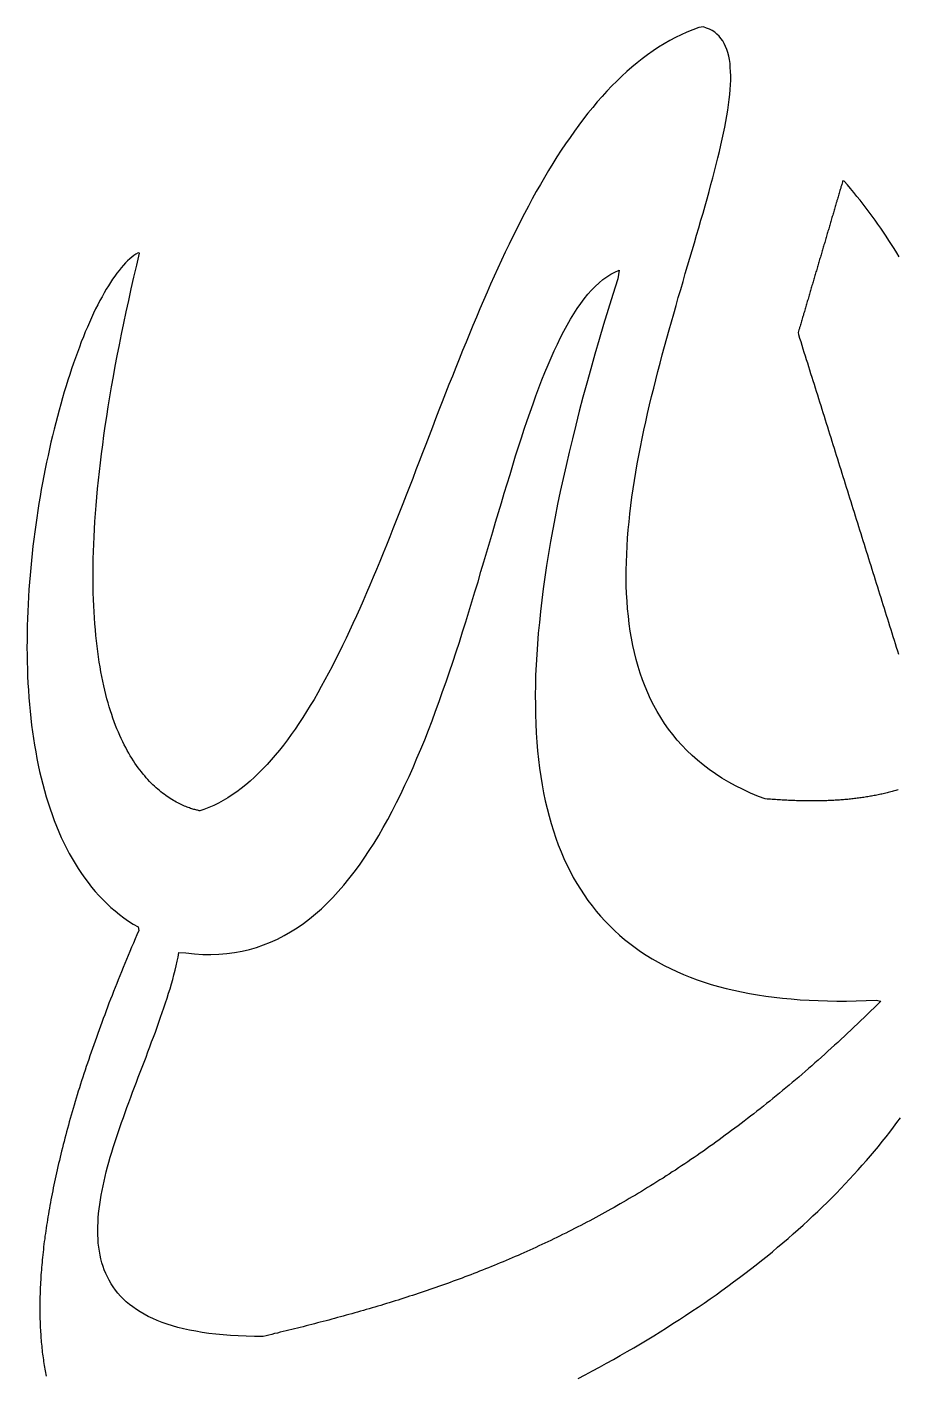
# Model space of a CAD drawing. Extents: x -375 to 182, y -177 to 177.
# Drawn here: x -182.2 to -97.2, y -39.8 to 91.7 of the extents above; entities that cross this region are included whole.
import ezdxf

# ---------------------------------------------------------------- set-up
doc = ezdxf.new("R2010")
doc.units = 0

msp = doc.modelspace()

# ---------------------------------------------------------------- linework, layer by layer
for points in [[(-97.22, 17.38), (-97.34, 17.34), (-97.46, 17.31), (-97.58, 17.27), (-97.7, 17.24), (-97.82, 17.21), (-97.95, 17.17), (-98.07, 17.14), (-98.19, 17.11), (-98.31, 17.08), (-98.44, 17.05), (-98.56, 17.02), (-98.68, 16.99), (-98.81, 16.96), (-98.93, 16.94), (-99.06, 16.91), (-99.18, 16.88), (-99.3, 16.86), (-99.43, 16.83), (-99.56, 16.81), (-99.68, 16.78), (-99.81, 16.76), (-99.93, 16.74), (-100.06, 16.71), (-100.19, 16.69), (-100.31, 16.67), (-100.44, 16.65), (-100.57, 16.63), (-100.7, 16.61), (-100.83, 16.59), (-100.96, 16.58), (-101.09, 16.56), (-101.22, 16.54), (-101.35, 16.53), (-101.48, 16.51), (-101.61, 16.5), (-101.74, 16.48), (-101.87, 16.47), (-102.01, 16.45), (-102.14, 16.44), (-102.27, 16.43), (-102.41, 16.42), (-102.54, 16.4), (-102.68, 16.39), (-102.81, 16.38), (-102.95, 16.37), (-103.08, 16.37), (-103.22, 16.36), (-103.36, 16.35), (-103.5, 16.34), (-103.64, 16.33), (-103.77, 16.33), (-103.91, 16.32), (-104.05, 16.32), (-104.19, 16.31), (-104.34, 16.31), (-104.48, 16.3), (-104.62, 16.3), (-104.76, 16.3), (-104.9, 16.29), (-105.05, 16.29), (-105.19, 16.29), (-105.34, 16.29), (-105.49, 16.29), (-105.63, 16.29), (-105.78, 16.29), (-105.93, 16.29), (-106.08, 16.29), (-106.22, 16.29), (-106.37, 16.29), (-106.52, 16.3), (-106.68, 16.3), (-106.83, 16.3), (-106.98, 16.31), (-107.13, 16.31), (-107.29, 16.32), (-107.44, 16.32), (-107.6, 16.33), (-107.75, 16.34), (-107.91, 16.34), (-108.07, 16.35), (-108.22, 16.36), (-108.38, 16.37), (-108.54, 16.37), (-108.7, 16.38), (-108.86, 16.39), (-109.02, 16.4), (-109.19, 16.41), (-109.35, 16.42), (-109.51, 16.43), (-109.68, 16.45), (-109.84, 16.46), (-110.01, 16.47), (-110.18, 16.48), (-110.84, 16.73), (-111.61, 17.05), (-112.35, 17.39), (-113.07, 17.75), (-113.75, 18.12), (-114.41, 18.52), (-115.05, 18.93), (-115.65, 19.35), (-116.23, 19.79), (-116.79, 20.25), (-117.32, 20.72), (-117.83, 21.2), (-118.31, 21.71), (-118.77, 22.22), (-119.21, 22.75), (-119.62, 23.29), (-120.01, 23.85), (-120.38, 24.42), (-120.72, 25), (-121.05, 25.59), (-121.36, 26.2), (-121.64, 26.82), (-121.9, 27.45), (-122.15, 28.09), (-122.37, 28.74), (-122.58, 29.4), (-122.77, 30.07), (-122.94, 30.75), (-123.09, 31.44), (-123.23, 32.14), (-123.35, 32.85), (-123.45, 33.56), (-123.53, 34.29), (-123.6, 35.02), (-123.66, 35.76), (-123.7, 36.51), (-123.73, 37.26), (-123.74, 38.02), (-123.74, 38.79), (-123.72, 39.56), (-123.69, 40.33), (-123.65, 41.12), (-123.6, 41.9), (-123.54, 42.7), (-123.46, 43.49), (-123.38, 44.29), (-123.28, 45.09), (-123.18, 45.9), (-123.06, 46.71), (-122.93, 47.52), (-122.8, 48.34), (-122.66, 49.15), (-122.51, 49.97), (-122.35, 50.79), (-122.18, 51.61), (-122.01, 52.43), (-121.83, 53.25), (-121.65, 54.07), (-121.46, 54.89), (-121.26, 55.71), (-121.06, 56.53), (-120.86, 57.34), (-120.65, 58.16), (-120.44, 58.97), (-120.22, 59.78), (-120, 60.59), (-119.78, 61.4), (-119.56, 62.2), (-119.34, 63), (-119.11, 63.79), (-118.88, 64.58), (-118.66, 65.37), (-118.43, 66.15), (-118.2, 66.92), (-117.98, 67.69), (-117.75, 68.45), (-117.53, 69.21), (-117.31, 69.96), (-117.09, 70.71), (-116.88, 71.44), (-116.66, 72.17), (-116.45, 72.89), (-116.25, 73.6), (-116.05, 74.31), (-115.85, 75), (-115.66, 75.69), (-115.48, 76.37), (-115.3, 77.03), (-115.12, 77.69), (-114.96, 78.34), (-114.8, 78.97), (-114.65, 79.6), (-114.5, 80.21), (-114.37, 80.81), (-114.24, 81.4), (-114.13, 81.98), (-114.02, 82.54), (-113.92, 83.09), (-113.83, 83.63), (-113.76, 84.15), (-113.69, 84.66), (-113.64, 85.15), (-113.6, 85.63), (-113.57, 86.1), (-113.55, 86.55), (-113.55, 86.98), (-113.56, 87.4), (-113.59, 87.8), (-113.62, 88.19), (-113.68, 88.56), (-113.75, 88.91), (-113.83, 89.24), (-113.93, 89.56), (-114.05, 89.85), (-114.18, 90.13), (-114.33, 90.39), (-114.5, 90.63), (-114.69, 90.85), (-114.89, 91.05), (-115.11, 91.23), (-115.36, 91.39), (-115.62, 91.53), (-115.9, 91.64), (-116.21, 91.74), (-116.66, 91.68), (-117.24, 91.47), (-117.82, 91.23), (-118.39, 90.97), (-118.95, 90.7), (-119.5, 90.41), (-120.05, 90.09), (-120.59, 89.76), (-121.12, 89.41), (-121.65, 89.04), (-122.17, 88.65), (-122.68, 88.25), (-123.19, 87.83), (-123.69, 87.39), (-124.18, 86.94), (-124.67, 86.47), (-125.15, 85.99), (-125.62, 85.49), (-126.09, 84.97), (-126.56, 84.44), (-127.01, 83.9), (-127.47, 83.34), (-127.91, 82.77), (-128.35, 82.18), (-128.79, 81.59), (-129.22, 80.98), (-129.65, 80.35), (-130.07, 79.72), (-130.49, 79.08), (-130.9, 78.42), (-131.31, 77.75), (-131.71, 77.07), (-132.11, 76.39), (-132.51, 75.69), (-132.9, 74.98), (-133.28, 74.26), (-133.67, 73.54), (-134.05, 72.8), (-134.42, 72.06), (-134.8, 71.31), (-135.16, 70.56), (-135.53, 69.79), (-135.89, 69.02), (-136.25, 68.24), (-136.61, 67.46), (-136.96, 66.67), (-137.31, 65.88), (-137.66, 65.08), (-138.01, 64.27), (-138.35, 63.46), (-138.69, 62.65), (-139.03, 61.83), (-139.36, 61.01), (-139.7, 60.19), (-140.03, 59.37), (-140.36, 58.54), (-140.69, 57.71), (-141.02, 56.88), (-141.35, 56.05), (-141.67, 55.21), (-142, 54.38), (-142.32, 53.54), (-142.64, 52.71), (-142.96, 51.87), (-143.28, 51.04), (-143.61, 50.21), (-143.92, 49.38), (-144.24, 48.55), (-144.56, 47.72), (-144.88, 46.9), (-145.2, 46.08), (-145.52, 45.26), (-145.84, 44.44), (-146.16, 43.63), (-146.48, 42.82), (-146.8, 42.02), (-147.11, 41.22), (-147.44, 40.43), (-147.76, 39.64), (-148.08, 38.86), (-148.41, 38.09), (-148.73, 37.32), (-149.06, 36.56), (-149.39, 35.8), (-149.71, 35.06), (-150.04, 34.32), (-150.38, 33.59), (-150.71, 32.86), (-151.05, 32.15), (-151.39, 31.45), (-151.73, 30.75), (-152.07, 30.07), (-152.42, 29.39), (-152.76, 28.73), (-153.11, 28.08), (-153.47, 27.44), (-153.82, 26.81), (-154.18, 26.19), (-154.54, 25.58), (-154.91, 24.99), (-155.28, 24.41), (-155.65, 23.84), (-156.02, 23.29), (-156.4, 22.75), (-156.78, 22.23), (-157.17, 21.72), (-157.56, 21.22), (-157.96, 20.75), (-158.35, 20.28), (-158.76, 19.83), (-159.16, 19.4), (-159.58, 18.99), (-159.99, 18.59), (-160.41, 18.21), (-160.84, 17.85), (-161.27, 17.51), (-161.71, 17.18), (-162.15, 16.87), (-162.59, 16.59), (-163.04, 16.32), (-163.5, 16.07), (-163.96, 15.84), (-164.43, 15.63), (-164.91, 15.45), (-165.31, 15.32), (-165.38, 15.33), (-165.45, 15.35), (-165.53, 15.37), (-165.62, 15.39), (-165.71, 15.41), (-165.8, 15.44), (-165.9, 15.46), (-166, 15.49), (-166.1, 15.53), (-166.21, 15.56), (-166.33, 15.6), (-166.44, 15.64), (-166.56, 15.69), (-166.68, 15.73), (-166.8, 15.79), (-166.93, 15.84), (-167.06, 15.9), (-167.19, 15.96), (-167.33, 16.03), (-167.47, 16.1), (-167.61, 16.17), (-167.75, 16.25), (-167.89, 16.33), (-168.04, 16.42), (-168.19, 16.51), (-168.34, 16.61), (-168.49, 16.71), (-168.64, 16.82), (-168.79, 16.93), (-168.95, 17.05), (-169.1, 17.17), (-169.26, 17.3), (-169.42, 17.43), (-169.58, 17.57), (-169.73, 17.72), (-169.89, 17.87), (-170.05, 18.02), (-170.21, 18.19), (-170.37, 18.36), (-170.53, 18.54), (-170.69, 18.72), (-170.85, 18.91), (-171.01, 19.11), (-171.17, 19.31), (-171.32, 19.52), (-171.48, 19.74), (-171.64, 19.97), (-171.79, 20.2), (-171.94, 20.44), (-172.1, 20.69), (-172.25, 20.95), (-172.4, 21.21), (-172.54, 21.49), (-172.69, 21.77), (-172.83, 22.06), (-172.97, 22.36), (-173.11, 22.67), (-173.25, 22.98), (-173.39, 23.31), (-173.52, 23.64), (-173.65, 23.99), (-173.78, 24.34), (-173.9, 24.7), (-174.02, 25.07), (-174.14, 25.45), (-174.25, 25.85), (-174.37, 26.25), (-174.47, 26.66), (-174.58, 27.08), (-174.68, 27.51), (-174.78, 27.95), (-174.87, 28.41), (-174.96, 28.87), (-175.04, 29.35), (-175.12, 29.83), (-175.2, 30.33), (-175.27, 30.84), (-175.33, 31.36), (-175.4, 31.89), (-175.45, 32.43), (-175.5, 32.98), (-175.55, 33.55), (-175.59, 34.13), (-175.63, 34.72), (-175.66, 35.32), (-175.68, 35.93), (-175.7, 36.56), (-175.71, 37.2), (-175.72, 37.85), (-175.72, 38.52), (-175.71, 39.19), (-175.7, 39.89), (-175.68, 40.59), (-175.66, 41.31), (-175.62, 42.04), (-175.59, 42.78), (-175.54, 43.54), (-175.48, 44.32), (-175.42, 45.1), (-175.36, 45.9), (-175.28, 46.72), (-175.2, 47.55), (-175.11, 48.39), (-175.01, 49.25), (-174.9, 50.12), (-174.78, 51.01), (-174.66, 51.91), (-174.53, 52.83), (-174.39, 53.77), (-174.24, 54.71), (-174.08, 55.68), (-173.92, 56.66), (-173.74, 57.65), (-173.56, 58.67), (-173.36, 59.69), (-173.16, 60.74), (-172.95, 61.8), (-172.72, 62.87), (-172.49, 63.97), (-172.25, 65.08), (-172, 66.2), (-171.74, 67.35), (-171.46, 68.51), (-171.18, 69.68), (-171.33, 69.71), (-171.54, 69.59), (-171.74, 69.45), (-171.95, 69.3), (-172.15, 69.13), (-172.36, 68.94), (-172.57, 68.73), (-172.77, 68.51), (-172.98, 68.27), (-173.19, 68.01), (-173.4, 67.74), (-173.61, 67.46), (-173.82, 67.16), (-174.02, 66.84), (-174.23, 66.51), (-174.44, 66.17), (-174.65, 65.81), (-174.85, 65.44), (-175.06, 65.06), (-175.27, 64.66), (-175.47, 64.25), (-175.67, 63.83), (-175.88, 63.39), (-176.08, 62.94), (-176.28, 62.48), (-176.48, 62.01), (-176.67, 61.53), (-176.87, 61.04), (-177.06, 60.54), (-177.25, 60.02), (-177.44, 59.5), (-177.63, 58.96), (-177.81, 58.42), (-178, 57.87), (-178.18, 57.31), (-178.36, 56.74), (-178.53, 56.16), (-178.7, 55.57), (-178.87, 54.98), (-179.04, 54.37), (-179.2, 53.76), (-179.36, 53.15), (-179.52, 52.52), (-179.67, 51.89), (-179.83, 51.25), (-179.97, 50.61), (-180.11, 49.96), (-180.25, 49.31), (-180.39, 48.65), (-180.52, 47.98), (-180.65, 47.31), (-180.77, 46.64), (-180.89, 45.96), (-181, 45.28), (-181.11, 44.59), (-181.21, 43.9), (-181.31, 43.21), (-181.41, 42.52), (-181.5, 41.82), (-181.58, 41.12), (-181.66, 40.42), (-181.74, 39.72), (-181.8, 39.01), (-181.87, 38.31), (-181.93, 37.6), (-181.98, 36.89), (-182.02, 36.18), (-182.06, 35.48), (-182.09, 34.77), (-182.12, 34.06), (-182.14, 33.35), (-182.16, 32.65), (-182.16, 31.94), (-182.17, 31.24), (-182.16, 30.54), (-182.15, 29.84), (-182.13, 29.14), (-182.1, 28.45), (-182.07, 27.76), (-182.03, 27.07), (-181.98, 26.38), (-181.92, 25.7), (-181.86, 25.03), (-181.79, 24.35), (-181.71, 23.68), (-181.62, 23.02), (-181.53, 22.36), (-181.42, 21.71), (-181.31, 21.06), (-181.19, 20.42), (-181.06, 19.78), (-180.93, 19.15), (-180.78, 18.53), (-180.63, 17.91), (-180.46, 17.31), (-180.29, 16.7), (-180.11, 16.11), (-179.92, 15.52), (-179.72, 14.95), (-179.51, 14.38), (-179.29, 13.82), (-179.06, 13.27), (-178.82, 12.73), (-178.57, 12.19), (-178.31, 11.67), (-178.04, 11.16), (-177.76, 10.66), (-177.47, 10.17), (-177.17, 9.69), (-176.86, 9.22), (-176.54, 8.76), (-176.21, 8.32), (-175.87, 7.89), (-175.51, 7.47), (-175.15, 7.06), (-174.77, 6.66), (-174.38, 6.28), (-173.98, 5.91), (-173.57, 5.56), (-173.15, 5.22), (-172.72, 4.89), (-172.27, 4.58), (-171.81, 4.28), (-171.34, 4), (-171.26, 3.64), (-171.44, 3.24), (-171.61, 2.83), (-171.78, 2.42), (-171.96, 2.02), (-172.13, 1.62), (-172.29, 1.22), (-172.46, 0.83), (-172.62, 0.43), (-172.79, 0.04), (-172.95, -0.36), (-173.11, -0.75), (-173.26, -1.14), (-173.42, -1.52), (-173.57, -1.91), (-173.72, -2.29), (-173.87, -2.67), (-174.02, -3.05), (-174.17, -3.43), (-174.31, -3.81), (-174.45, -4.19), (-174.59, -4.56), (-174.73, -4.93), (-174.87, -5.3), (-175.01, -5.67), (-175.14, -6.04), (-175.27, -6.4), (-175.4, -6.77), (-175.53, -7.13), (-175.66, -7.49), (-175.78, -7.85), (-175.91, -8.2), (-176.03, -8.56), (-176.15, -8.91), (-176.27, -9.27), (-176.39, -9.62), (-176.5, -9.97), (-176.61, -10.31), (-176.73, -10.66), (-176.84, -11), (-176.95, -11.34), (-177.05, -11.68), (-177.16, -12.02), (-177.26, -12.36), (-177.37, -12.7), (-177.47, -13.03), (-177.57, -13.36), (-177.66, -13.69), (-177.76, -14.02), (-177.85, -14.35), (-177.95, -14.68), (-178.04, -15), (-178.13, -15.32), (-178.22, -15.64), (-178.3, -15.96), (-178.39, -16.28), (-178.47, -16.6), (-178.55, -16.91), (-178.63, -17.22), (-178.71, -17.54), (-178.79, -17.85), (-178.87, -18.15), (-178.94, -18.46), (-179.01, -18.77), (-179.08, -19.07), (-179.15, -19.37), (-179.22, -19.67), (-179.29, -19.97), (-179.36, -20.27), (-179.42, -20.56), (-179.48, -20.86), (-179.54, -21.15), (-179.6, -21.44), (-179.66, -21.73), (-179.72, -22.02), (-179.77, -22.3), (-179.83, -22.59), (-179.88, -22.87), (-179.93, -23.15), (-179.98, -23.43), (-180.03, -23.71), (-180.08, -23.99), (-180.12, -24.26), (-180.17, -24.54), (-180.21, -24.81), (-180.25, -25.08), (-180.29, -25.35), (-180.33, -25.62), (-180.37, -25.88), (-180.41, -26.15), (-180.44, -26.41), (-180.48, -26.67), (-180.51, -26.93), (-180.54, -27.19), (-180.57, -27.44), (-180.6, -27.7), (-180.63, -27.95), (-180.65, -28.21), (-180.68, -28.46), (-180.7, -28.71), (-180.72, -28.95), (-180.74, -29.2), (-180.76, -29.44), (-180.78, -29.69), (-180.8, -29.93), (-180.81, -30.17), (-180.83, -30.41), (-180.84, -30.64), (-180.86, -30.88), (-180.87, -31.11), (-180.88, -31.35), (-180.88, -31.58), (-180.89, -31.81), (-180.9, -32.03), (-180.9, -32.26), (-180.91, -32.49), (-180.91, -32.71), (-180.91, -32.93), (-180.91, -33.15), (-180.91, -33.37), (-180.91, -33.59), (-180.91, -33.81), (-180.9, -34.02), (-180.9, -34.23), (-180.89, -34.45), (-180.88, -34.66), (-180.88, -34.86), (-180.87, -35.07), (-180.86, -35.28), (-180.84, -35.48), (-180.83, -35.69), (-180.82, -35.89), (-180.8, -36.09), (-180.79, -36.29), (-180.77, -36.48), (-180.75, -36.68), (-180.73, -36.87), (-180.71, -37.07), (-180.69, -37.26), (-180.67, -37.45), (-180.64, -37.64), (-180.62, -37.82), (-180.6, -38.01), (-180.57, -38.19), (-180.54, -38.38), (-180.51, -38.56), (-180.48, -38.74), (-180.46, -38.92), (-180.42, -39.1), (-180.39, -39.27), (-180.36, -39.45), (-180.32, -39.62), (-180.29, -39.79)], [(-97.12, 69.32), (-97.37, 69.72), (-97.62, 70.13), (-97.87, 70.53), (-98.13, 70.93), (-98.39, 71.33), (-98.66, 71.73), (-98.93, 72.13), (-99.2, 72.52), (-99.48, 72.91), (-99.76, 73.3), (-100.05, 73.69), (-100.34, 74.08), (-100.64, 74.46), (-100.94, 74.84), (-101.24, 75.22), (-101.55, 75.6), (-101.86, 75.98), (-102.17, 76.35), (-102.5, 76.72), (-102.62, 76.75), (-102.66, 76.63), (-102.69, 76.51), (-102.73, 76.39), (-102.76, 76.27), (-102.8, 76.15), (-102.83, 76.03), (-102.87, 75.91), (-102.9, 75.79), (-102.94, 75.67), (-102.97, 75.55), (-103.01, 75.43), (-103.04, 75.31), (-103.08, 75.19), (-103.12, 75.07), (-103.15, 74.95), (-103.19, 74.83), (-103.22, 74.71), (-103.26, 74.59), (-103.29, 74.47), (-103.33, 74.35), (-103.36, 74.23), (-103.4, 74.11), (-103.43, 73.99), (-103.47, 73.87), (-103.5, 73.75), (-103.54, 73.63), (-103.57, 73.51), (-103.61, 73.39), (-103.65, 73.27), (-103.68, 73.15), (-103.72, 73.03), (-103.75, 72.91), (-103.79, 72.79), (-103.82, 72.67), (-103.86, 72.55), (-103.89, 72.43), (-103.93, 72.31), (-103.96, 72.19), (-104, 72.07), (-104.03, 71.95), (-104.07, 71.83), (-104.11, 71.71), (-104.14, 71.59), (-104.18, 71.47), (-104.21, 71.35), (-104.25, 71.23), (-104.28, 71.11), (-104.32, 70.98), (-104.35, 70.86), (-104.39, 70.74), (-104.42, 70.62), (-104.46, 70.5), (-104.49, 70.38), (-104.53, 70.26), (-104.56, 70.14), (-104.6, 70.02), (-104.64, 69.9), (-104.67, 69.78), (-104.71, 69.66), (-104.74, 69.54), (-104.78, 69.42), (-104.81, 69.3), (-104.85, 69.18), (-104.88, 69.06), (-104.92, 68.94), (-104.95, 68.82), (-104.99, 68.7), (-105.02, 68.58), (-105.06, 68.46), (-105.1, 68.34), (-105.13, 68.22), (-105.17, 68.1), (-105.2, 67.98), (-105.24, 67.86), (-105.27, 67.74), (-105.31, 67.62), (-105.34, 67.5), (-105.38, 67.38), (-105.41, 67.26), (-105.45, 67.14), (-105.48, 67.02), (-105.52, 66.9), (-105.55, 66.78), (-105.59, 66.66), (-105.63, 66.54), (-105.66, 66.42), (-105.7, 66.3), (-105.73, 66.18), (-105.77, 66.06), (-105.8, 65.94), (-105.84, 65.82), (-105.87, 65.7), (-105.91, 65.58), (-105.94, 65.46), (-105.98, 65.34), (-106.01, 65.21), (-106.05, 65.09), (-106.09, 64.97), (-106.12, 64.85), (-106.16, 64.73), (-106.19, 64.61), (-106.23, 64.49), (-106.26, 64.37), (-106.3, 64.25), (-106.33, 64.13), (-106.37, 64.01), (-106.4, 63.89), (-106.44, 63.77), (-106.47, 63.65), (-106.51, 63.53), (-106.54, 63.41), (-106.58, 63.29), (-106.62, 63.17), (-106.65, 63.05), (-106.69, 62.93), (-106.72, 62.81), (-106.76, 62.69), (-106.79, 62.57), (-106.83, 62.45), (-106.86, 62.33), (-106.9, 62.21), (-106.93, 62.09), (-106.97, 61.97), (-106.95, 61.76), (-106.84, 61.41), (-106.73, 61.07), (-106.62, 60.72), (-106.51, 60.37), (-106.41, 60.03), (-106.3, 59.68), (-106.19, 59.33), (-106.08, 58.99), (-105.97, 58.64), (-105.86, 58.3), (-105.76, 57.95), (-105.65, 57.6), (-105.54, 57.26), (-105.43, 56.91), (-105.32, 56.56), (-105.21, 56.22), (-105.1, 55.87), (-105, 55.52), (-104.89, 55.18), (-104.78, 54.83), (-104.67, 54.48), (-104.56, 54.14), (-104.45, 53.79), (-104.35, 53.44), (-104.24, 53.1), (-104.13, 52.75), (-104.02, 52.41), (-103.91, 52.06), (-103.8, 51.71), (-103.7, 51.37), (-103.59, 51.02), (-103.48, 50.67), (-103.37, 50.33), (-103.26, 49.98), (-103.15, 49.63), (-103.04, 49.29), (-102.94, 48.94), (-102.83, 48.59), (-102.72, 48.25), (-102.61, 47.9), (-102.5, 47.55), (-102.39, 47.21), (-102.29, 46.86), (-102.18, 46.52), (-102.07, 46.17), (-101.96, 45.82), (-101.85, 45.48), (-101.74, 45.13), (-101.63, 44.78), (-101.53, 44.44), (-101.42, 44.09), (-101.31, 43.74), (-101.2, 43.4), (-101.09, 43.05), (-100.99, 42.7), (-100.88, 42.36), (-100.77, 42.01), (-100.66, 41.66), (-100.55, 41.32), (-100.44, 40.97), (-100.33, 40.62), (-100.23, 40.28), (-100.12, 39.93), (-100.01, 39.59), (-99.9, 39.24), (-99.79, 38.89), (-99.68, 38.55), (-99.57, 38.2), (-99.47, 37.85), (-99.36, 37.51), (-99.25, 37.16), (-99.14, 36.81), (-99.03, 36.47), (-98.93, 36.12), (-98.82, 35.77), (-98.71, 35.43), (-98.6, 35.08), (-98.49, 34.73), (-98.38, 34.39), (-98.27, 34.04), (-98.17, 33.7), (-98.06, 33.35), (-97.95, 33), (-97.84, 32.66), (-97.73, 32.31), (-97.62, 31.96), (-97.52, 31.62), (-97.41, 31.27), (-97.3, 30.92), (-97.19, 30.58)], [(-128.42, -40.03), (-127.73, -39.66), (-127.03, -39.29), (-126.35, -38.91), (-125.67, -38.54), (-124.99, -38.16), (-124.32, -37.78), (-123.66, -37.4), (-123, -37.02), (-122.35, -36.63), (-121.7, -36.24), (-121.06, -35.85), (-120.43, -35.46), (-119.8, -35.07), (-119.18, -34.67), (-118.56, -34.28), (-117.95, -33.88), (-117.34, -33.47), (-116.74, -33.07), (-116.15, -32.67), (-115.56, -32.26), (-114.98, -31.85), (-114.41, -31.44), (-113.84, -31.02), (-113.27, -30.61), (-112.71, -30.19), (-112.16, -29.78), (-111.62, -29.35), (-111.08, -28.93), (-110.54, -28.51), (-110.01, -28.08), (-109.49, -27.66), (-108.98, -27.23), (-108.47, -26.8), (-107.96, -26.36), (-107.46, -25.93), (-106.97, -25.5), (-106.49, -25.06), (-106.01, -24.62), (-105.53, -24.18), (-105.06, -23.74), (-104.6, -23.29), (-104.15, -22.85), (-103.7, -22.4), (-103.25, -21.95), (-102.82, -21.5), (-102.39, -21.05), (-101.96, -20.6), (-101.54, -20.15), (-101.13, -19.69), (-100.72, -19.24), (-100.32, -18.78), (-99.93, -18.32), (-99.54, -17.86), (-99.15, -17.4), (-98.78, -16.93), (-98.41, -16.47), (-98.05, -16), (-97.69, -15.53), (-97.34, -15.06), (-96.99, -14.6)]]:
    msp.add_lwpolyline(points)
msp.add_lwpolyline([(-159.14, -35.92), (-159.97, -35.92), (-160.78, -35.9), (-161.56, -35.87), (-162.31, -35.83), (-163.04, -35.77), (-163.74, -35.7), (-164.42, -35.62), (-165.07, -35.53), (-165.7, -35.42), (-166.31, -35.31), (-166.89, -35.18), (-167.45, -35.04), (-167.98, -34.89), (-168.5, -34.73), (-168.99, -34.55), (-169.46, -34.37), (-169.91, -34.17), (-170.34, -33.97), (-170.75, -33.76), (-171.13, -33.53), (-171.5, -33.3), (-171.85, -33.05), (-172.18, -32.8), (-172.49, -32.54), (-172.78, -32.26), (-173.05, -31.98), (-173.31, -31.69), (-173.55, -31.4), (-173.77, -31.09), (-173.97, -30.78), (-174.16, -30.45), (-174.33, -30.12), (-174.49, -29.79), (-174.63, -29.44), (-174.75, -29.09), (-174.86, -28.73), (-174.96, -28.36), (-175.04, -27.99), (-175.11, -27.61), (-175.17, -27.22), (-175.21, -26.83), (-175.24, -26.43), (-175.26, -26.03), (-175.26, -25.62), (-175.26, -25.2), (-175.24, -24.78), (-175.22, -24.36), (-175.18, -23.93), (-175.13, -23.49), (-175.07, -23.05), (-175.01, -22.61), (-174.93, -22.16), (-174.85, -21.71), (-174.75, -21.25), (-174.65, -20.8), (-174.54, -20.33), (-174.43, -19.87), (-174.3, -19.4), (-174.18, -18.93), (-174.04, -18.45), (-173.9, -17.97), (-173.75, -17.5), (-173.6, -17.01), (-173.44, -16.53), (-173.28, -16.05), (-173.12, -15.56), (-172.95, -15.07), (-172.77, -14.58), (-172.6, -14.09), (-172.42, -13.6), (-172.24, -13.11), (-172.05, -12.61), (-171.87, -12.12), (-171.68, -11.63), (-171.5, -11.13), (-171.31, -10.64), (-171.12, -10.15), (-170.93, -9.66), (-170.75, -9.17), (-170.56, -8.68), (-170.37, -8.19), (-170.19, -7.7), (-170.01, -7.21), (-169.83, -6.73), (-169.65, -6.25), (-169.47, -5.77), (-169.3, -5.29), (-169.14, -4.81), (-168.97, -4.34), (-168.81, -3.87), (-168.66, -3.4), (-168.51, -2.94), (-168.36, -2.47), (-168.22, -2.02), (-168.09, -1.56), (-167.96, -1.11), (-167.84, -0.67), (-167.73, -0.22), (-167.62, 0.21), (-167.53, 0.65), (-167.44, 1.07), (-167.36, 1.5), (-166.67, 1.48), (-165.84, 1.39), (-165.03, 1.33), (-164.23, 1.32), (-163.45, 1.34), (-162.69, 1.41), (-161.94, 1.51), (-161.2, 1.64), (-160.48, 1.81), (-159.78, 2.01), (-159.09, 2.25), (-158.41, 2.52), (-157.74, 2.82), (-157.09, 3.16), (-156.46, 3.52), (-155.83, 3.92), (-155.22, 4.34), (-154.62, 4.8), (-154.04, 5.28), (-153.46, 5.78), (-152.9, 6.32), (-152.35, 6.87), (-151.81, 7.46), (-151.28, 8.07), (-150.77, 8.7), (-150.26, 9.35), (-149.76, 10.03), (-149.28, 10.72), (-148.8, 11.44), (-148.33, 12.17), (-147.87, 12.93), (-147.43, 13.7), (-146.99, 14.49), (-146.56, 15.3), (-146.13, 16.12), (-145.72, 16.96), (-145.31, 17.81), (-144.91, 18.67), (-144.52, 19.55), (-144.14, 20.44), (-143.76, 21.34), (-143.39, 22.25), (-143.03, 23.17), (-142.67, 24.1), (-142.32, 25.04), (-141.98, 25.99), (-141.64, 26.94), (-141.3, 27.9), (-140.97, 28.86), (-140.65, 29.83), (-140.33, 30.81), (-140.01, 31.78), (-139.7, 32.76), (-139.39, 33.74), (-139.09, 34.72), (-138.79, 35.7), (-138.49, 36.68), (-138.19, 37.66), (-137.9, 38.64), (-137.61, 39.61), (-137.33, 40.58), (-137.04, 41.55), (-136.76, 42.51), (-136.47, 43.46), (-136.19, 44.41), (-135.91, 45.35), (-135.63, 46.28), (-135.35, 47.21), (-135.07, 48.12), (-134.8, 49.03), (-134.52, 49.92), (-134.24, 50.8), (-133.96, 51.67), (-133.68, 52.52), (-133.39, 53.36), (-133.11, 54.19), (-132.82, 55), (-132.54, 55.79), (-132.25, 56.57), (-131.96, 57.33), (-131.66, 58.07), (-131.36, 58.79), (-131.06, 59.5), (-130.76, 60.18), (-130.45, 60.83), (-130.14, 61.47), (-129.82, 62.09), (-129.51, 62.68), (-129.18, 63.24), (-128.85, 63.78), (-128.52, 64.3), (-128.18, 64.78), (-127.83, 65.24), (-127.48, 65.68), (-127.13, 66.08), (-126.76, 66.45), (-126.39, 66.79), (-126.02, 67.11), (-125.63, 67.39), (-125.24, 67.63), (-124.84, 67.85), (-124.44, 68.02), (-124.57, 67.18), (-125.04, 65.67), (-125.5, 64.19), (-125.95, 62.72), (-126.38, 61.27), (-126.79, 59.84), (-127.2, 58.42), (-127.58, 57.02), (-127.96, 55.64), (-128.32, 54.28), (-128.66, 52.93), (-128.99, 51.6), (-129.31, 50.29), (-129.61, 48.99), (-129.9, 47.71), (-130.17, 46.45), (-130.43, 45.21), (-130.67, 43.98), (-130.9, 42.77), (-131.11, 41.58), (-131.32, 40.4), (-131.5, 39.24), (-131.67, 38.1), (-131.83, 36.97), (-131.97, 35.86), (-132.1, 34.76), (-132.21, 33.69), (-132.31, 32.63), (-132.4, 31.58), (-132.47, 30.55), (-132.52, 29.54), (-132.57, 28.54), (-132.59, 27.57), (-132.61, 26.6), (-132.6, 25.66), (-132.59, 24.72), (-132.56, 23.81), (-132.51, 22.91), (-132.45, 22.03), (-132.38, 21.16), (-132.29, 20.31), (-132.19, 19.48), (-132.07, 18.66), (-131.94, 17.85), (-131.79, 17.07), (-131.63, 16.3), (-131.45, 15.54), (-131.26, 14.8), (-131.06, 14.07), (-130.84, 13.36), (-130.6, 12.67), (-130.36, 11.99), (-130.09, 11.33), (-129.82, 10.68), (-129.52, 10.05), (-129.22, 9.43), (-128.9, 8.83), (-128.56, 8.24), (-128.21, 7.67), (-127.85, 7.12), (-127.47, 6.58), (-127.07, 6.05), (-126.67, 5.54), (-126.24, 5.04), (-125.8, 4.56), (-125.35, 4.1), (-124.89, 3.64), (-124.41, 3.21), (-123.91, 2.79), (-123.4, 2.38), (-122.88, 1.99), (-122.34, 1.61), (-121.78, 1.25), (-121.22, 0.9), (-120.63, 0.56), (-120.03, 0.24), (-119.42, -0.06), (-118.8, -0.35), (-118.15, -0.63), (-117.5, -0.89), (-116.83, -1.14), (-116.14, -1.38), (-115.45, -1.6), (-114.73, -1.8), (-114, -1.99), (-113.26, -2.17), (-112.5, -2.33), (-111.73, -2.48), (-110.94, -2.62), (-110.14, -2.74), (-109.32, -2.85), (-108.49, -2.94), (-107.65, -3.02), (-106.79, -3.09), (-105.91, -3.14), (-105.02, -3.18), (-104.12, -3.21), (-103.2, -3.22), (-102.27, -3.22), (-101.32, -3.21), (-100.36, -3.18), (-99.38, -3.14), (-98.92, -3.24), (-99.24, -3.56), (-99.57, -3.88), (-99.89, -4.19), (-100.21, -4.51), (-100.54, -4.82), (-100.86, -5.13), (-101.18, -5.44), (-101.5, -5.75), (-101.83, -6.05), (-102.15, -6.35), (-102.47, -6.65), (-102.79, -6.95), (-103.11, -7.25), (-103.43, -7.54), (-103.75, -7.83), (-104.07, -8.12), (-104.39, -8.41), (-104.7, -8.69), (-105.02, -8.98), (-105.34, -9.26), (-105.65, -9.53), (-105.97, -9.81), (-106.29, -10.09), (-106.6, -10.36), (-106.92, -10.63), (-107.23, -10.9), (-107.55, -11.16), (-107.86, -11.43), (-108.18, -11.69), (-108.49, -11.95), (-108.8, -12.21), (-109.12, -12.47), (-109.43, -12.72), (-109.74, -12.97), (-110.05, -13.22), (-110.36, -13.47), (-110.68, -13.72), (-110.99, -13.96), (-111.3, -14.21), (-111.61, -14.45), (-111.92, -14.69), (-112.23, -14.92), (-112.54, -15.16), (-112.84, -15.39), (-113.15, -15.63), (-113.46, -15.86), (-113.77, -16.08), (-114.08, -16.31), (-114.38, -16.53), (-114.69, -16.76), (-115, -16.98), (-115.3, -17.2), (-115.61, -17.42), (-115.91, -17.63), (-116.22, -17.85), (-116.52, -18.06), (-116.83, -18.27), (-117.13, -18.48), (-117.44, -18.68), (-117.74, -18.89), (-118.04, -19.09), (-118.34, -19.3), (-118.65, -19.5), (-118.95, -19.7), (-119.25, -19.89), (-119.55, -20.09), (-119.85, -20.28), (-120.15, -20.48), (-120.46, -20.67), (-120.76, -20.86), (-121.06, -21.04), (-121.36, -21.23), (-121.66, -21.41), (-121.95, -21.6), (-122.25, -21.78), (-122.55, -21.96), (-122.85, -22.14), (-123.15, -22.31), (-123.45, -22.49), (-123.75, -22.66), (-124.04, -22.84), (-124.34, -23.01), (-124.64, -23.18), (-124.93, -23.34), (-125.23, -23.51), (-125.53, -23.68), (-125.82, -23.84), (-126.12, -24), (-126.41, -24.16), (-126.71, -24.32), (-127, -24.48), (-127.3, -24.64), (-127.59, -24.79), (-127.88, -24.95), (-128.18, -25.1), (-128.47, -25.25), (-128.77, -25.4), (-129.06, -25.55), (-129.35, -25.7), (-129.64, -25.84), (-129.94, -25.99), (-130.23, -26.13), (-130.52, -26.28), (-130.81, -26.42), (-131.1, -26.56), (-131.39, -26.7), (-131.69, -26.83), (-131.98, -26.97), (-132.27, -27.1), (-132.56, -27.24), (-132.85, -27.37), (-133.14, -27.5), (-133.43, -27.63), (-133.72, -27.76), (-134, -27.89), (-134.29, -28.02), (-134.58, -28.14), (-134.87, -28.27), (-135.16, -28.39), (-135.45, -28.51), (-135.74, -28.64), (-136.02, -28.76), (-136.31, -28.88), (-136.6, -28.99), (-136.89, -29.11), (-137.17, -29.23), (-137.46, -29.34), (-137.75, -29.46), (-138.03, -29.57), (-138.32, -29.68), (-138.61, -29.79), (-138.89, -29.9), (-139.18, -30.01), (-139.46, -30.12), (-139.75, -30.23), (-140.03, -30.33), (-140.32, -30.44), (-140.61, -30.54), (-140.89, -30.65), (-141.18, -30.75), (-141.46, -30.85), (-141.74, -30.95), (-142.03, -31.05), (-142.31, -31.15), (-142.6, -31.25), (-142.88, -31.35), (-143.16, -31.45), (-143.45, -31.54), (-143.73, -31.64), (-144.01, -31.73), (-144.29, -31.83), (-144.58, -31.92), (-144.86, -32.01), (-145.14, -32.1), (-145.43, -32.19), (-145.71, -32.28), (-145.99, -32.37), (-146.27, -32.46), (-146.55, -32.55), (-146.84, -32.63), (-147.12, -32.72), (-147.4, -32.81), (-147.68, -32.89), (-147.96, -32.97), (-148.24, -33.06), (-148.52, -33.14), (-148.81, -33.22), (-149.09, -33.31), (-149.37, -33.39), (-149.65, -33.47), (-149.93, -33.55), (-150.21, -33.63), (-150.49, -33.71), (-150.77, -33.78), (-151.05, -33.86), (-151.33, -33.94), (-151.61, -34.01), (-151.89, -34.09), (-152.17, -34.17), (-152.45, -34.24), (-152.73, -34.32), (-153.01, -34.39), (-153.29, -34.46), (-153.57, -34.54), (-153.84, -34.61), (-154.12, -34.68), (-154.4, -34.75), (-154.68, -34.83), (-154.96, -34.9), (-155.24, -34.97), (-155.52, -35.04), (-155.8, -35.11), (-156.08, -35.18), (-156.35, -35.25), (-156.63, -35.31), (-156.91, -35.38), (-157.19, -35.45), (-157.47, -35.52), (-157.75, -35.59), (-158.03, -35.65), (-158.3, -35.72), (-158.58, -35.79), (-158.86, -35.85), (-159.14, -35.92)], close=True)

doc.saveas('drawing.dxf')
